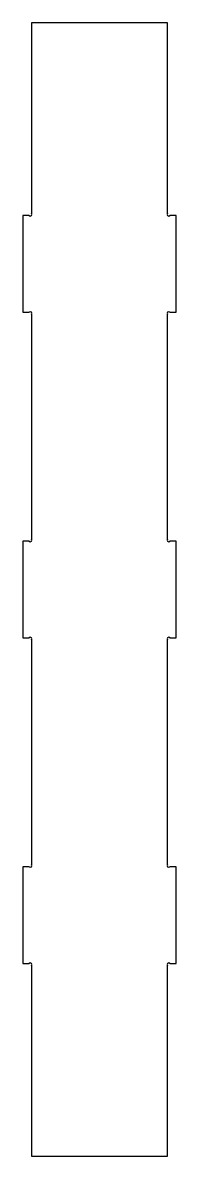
# Model space of a CAD drawing. Header units: inches. Extents: x -27.4 to -14.6, y 0 to 94.
import ezdxf

# ---------------------------------------------------------------- set-up
doc = ezdxf.new("R2010")
doc.units = ezdxf.units.IN
doc.layers.get('0').update_dxf_attribs({"linetype": 'CONTINUOUS'})

msp = doc.modelspace()

# ---------------------------------------------------------------- linework, layer by layer
for p, q in [((-15.36, 94), (-26.64, 94)), ((-26.64, 94), (-26.64, 78.177)), ((-15.36, 78.177), (-15.36, 94)), ((-26.817, 78), (-27.36, 78)), ((-27.36, 78), (-27.36, 70)), ((-14.64, 78), (-15.183, 78)), ((-14.64, 70), (-14.64, 78)), ((-27.36, 70), (-26.817, 70)), ((-26.64, 69.823), (-26.64, 51.177)), ((-15.36, 51.177), (-15.36, 69.823)), ((-15.183, 70), (-14.64, 70)), ((-26.817, 51), (-27.36, 51)), ((-27.36, 51), (-27.36, 43)), ((-14.64, 51), (-15.183, 51)), ((-14.64, 43), (-14.64, 51)), ((-27.36, 43), (-26.817, 43)), ((-26.64, 42.823), (-26.64, 24.177)), ((-15.36, 24.177), (-15.36, 42.823)), ((-15.183, 43), (-14.64, 43)), ((-26.817, 24), (-27.36, 24)), ((-27.36, 24), (-27.36, 16)), ((-14.64, 24), (-15.183, 24)), ((-14.64, 16), (-14.64, 24)), ((-27.36, 16), (-26.817, 16)), ((-15.183, 16), (-14.64, 16)), ((-26.64, 15.823), (-26.64, 0)), ((-15.36, 0), (-15.36, 15.823)), ((-26.64, 0), (-15.36, 0))]:
    msp.add_line(p, q)
for centre, start, end in [((-26.728, 78.088), -135, 45), ((-15.272, 78.088), 135, 315), ((-26.728, 69.912), -45, 135), ((-15.272, 69.912), 45, 225), ((-26.728, 51.088), -135, 45), ((-15.272, 51.088), 135, 315), ((-26.728, 42.912), -45, 135), ((-15.272, 42.912), 45, 225), ((-26.728, 24.088), -135, 45), ((-15.272, 24.088), 135, 315), ((-26.728, 15.912), -45, 135), ((-15.272, 15.912), 45, 225)]:
    msp.add_arc(centre, 0.125, start, end)

doc.saveas('drawing.dxf')
